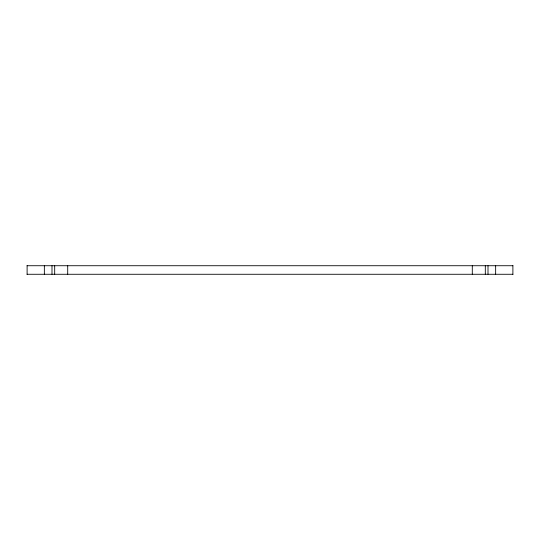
<?xml version="1.0" encoding="UTF-8"?>
<svg xmlns="http://www.w3.org/2000/svg" width="540" height="540" viewBox="0 0 540 540"><rect width="100%" height="100%" fill="white"/><g stroke="black" fill="none" stroke-linecap="round" stroke-linejoin="round"><path stroke-width="0.81" d="M27 265.727L513 265.727M27 274.273L513 274.273M512.892 265.727L512.892 274.273M495.646 265.727L495.646 274.273M488.005 265.727L488.005 274.273M485.312 265.727L485.312 274.273M472.291 265.727L472.291 274.273M67.709 265.727L67.709 274.273M54.688 265.727L54.688 274.273M51.995 265.727L51.995 274.273M44.354 265.727L44.354 274.273M27.108 265.727L27.108 274.273"/></g></svg>
